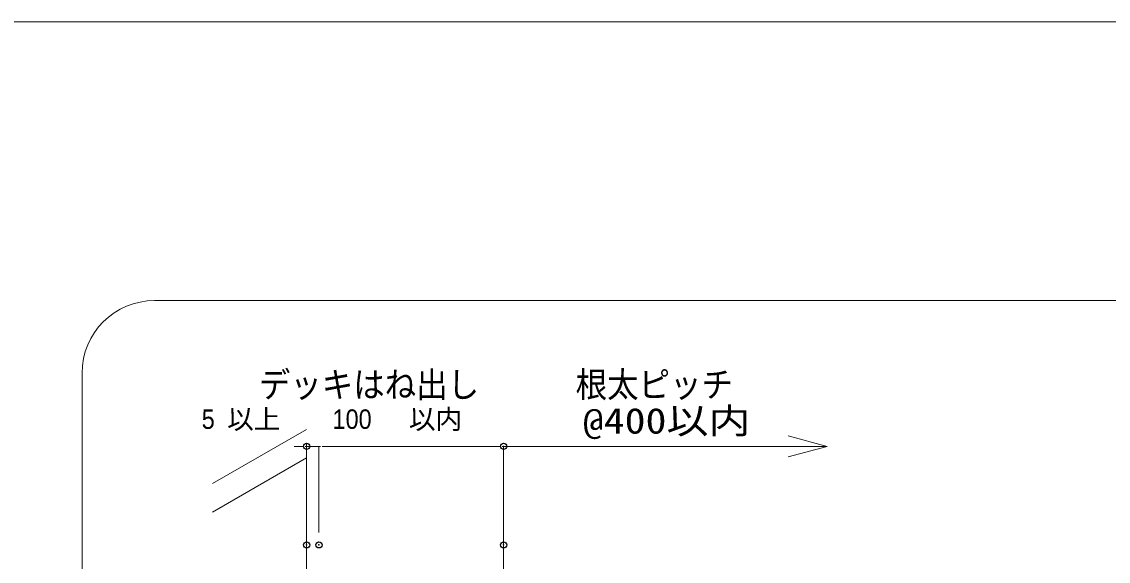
# Model space of a CAD drawing. Units: millimetres, scale not verified. Extents: x -4750 to 4750, y -3000 to 3000.
# Drawn here: x 3423.8 to 3865.1, y -1286.6 to -1067.5 of the extents above; entities that cross this region are included whole.
import ezdxf
from ezdxf.enums import TextEntityAlignment as Align

# ---------------------------------------------------------------- set-up
doc = ezdxf.new("R2010")
doc.units = ezdxf.units.MM
doc.header["$LTSCALE"] = 5
doc.header["$PDMODE"] = 32
doc.header["$PDSIZE"] = 2.5
doc.linetypes.add('CHAIN1', pattern=[8, 5, -1, 1, -1])
for name, color, linetype, lineweight in [('0-3_一般', 7, 'Continuous', 9), ('0-4_0', 7, 'Continuous', 9), ('0-5_図枠', 7, 'Continuous', 9), ('0-7_寸法', 7, 'Continuous', 9)]:
    doc.layers.add(name, color=color, linetype=linetype, lineweight=lineweight)
doc.layers.add('0-9_Defpoints', color=7, linetype='Continuous')
doc.styles.add('Osaka', font='')
doc.styles.add('ＭＳ ゴシック', font='')
doc.styles.get('Osaka').set_extended_font_data('Osaka')
doc.styles.get('ＭＳ ゴシック').set_extended_font_data('MS Gothic')

# ---------------------------------------------------------------- blocks, each defined once
blk = doc.blocks.new('_DOT')
at = {"layer": '0-4_0'}
for p, q in [((-10, 0), (-20, 0)), ((-5, 0), (5, 0))]:
    blk.add_line(p, q, dxfattribs=at)

msp = doc.modelspace()

# ---------------------------------------------------------------- linework, layer by layer
at = {"layer": '0-3_一般'}
for p, q in [((3477.757, -1180.712), (4264.807, -1180.712)), ((3448.282, -1527.321), (3448.282, -1210.187)), ((3539.495, -1364.766), (3539.495, -1238.712))]:
    msp.add_line(p, q, dxfattribs=at)
at = {"layer": '0-3_一般', "color": 134}
for p, q in [((3539.495, -1232.997), (3501.315, -1255.04)), ((3539.495, -1244.544), (3501.315, -1266.587))]:
    msp.add_line(p, q, dxfattribs=at)
at = {"layer": '0-3_一般', "linetype": 'CHAIN1'}
msp.add_line((3619.495, -1271.966), (3619.495, -1413.912), dxfattribs=at)
at = {"layer": '0-3_一般'}
msp.add_arc((3477.757, -1210.187), 29.475, 90, 180, dxfattribs=at)
at = {"layer": '0-5_図枠'}
msp.add_lwpolyline([(2500, -1067.501), (4500, -1067.501), (4500, -2367.501), (2500, -2367.501)], close=True, dxfattribs=at)
at = {"layer": '0-7_寸法'}
for p, q in [((3536.991, -1239.904), (3534.487, -1239.904)), ((3539.495, -1274.904), (3539.495, -1239.904)), ((3544.495, -1239.904), (3539.495, -1239.904)), ((3544.495, -1274.904), (3544.495, -1239.904)), ((3544.495, -1274.904), (3544.495, -1239.904)), ((3546.998, -1239.904), (3616.991, -1239.904)), ((3546.998, -1239.904), (3549.502, -1239.904)), ((3619.495, -1274.904), (3619.495, -1239.904)), ((3619.495, -1239.904), (3750.937, -1239.904))]:
    msp.add_line(p, q, dxfattribs=at)
msp.add_lwpolyline([(3735.062, -1235.65), (3750.937, -1239.904), (3735.062, -1244.158)], dxfattribs=at)
at = {"layer": '0-9_Defpoints'}
for p in [(3539.495, -1239.904), (3619.495, -1239.904), (3539.495, -1279.904), (3544.495, -1279.904), (3619.495, -1279.904)]:
    msp.add_point(p, dxfattribs=at)

# ---------------------------------------------------------------- block references
at = {"layer": '0-7_寸法', "xscale": 0.1251862, "yscale": 0.1251862}
for p in [(3539.495, -1239.904), (3619.495, -1239.904)]:
    msp.add_blockref('_DOT', p, dxfattribs=at)
at = {"layer": '0-7_寸法', "xscale": 0.1251862, "yscale": 0.1251862, "rotation": 180}
msp.add_blockref('_DOT', (3544.495, -1239.904), dxfattribs=at)
msp.add_blockref('_DOT', (3544.495, -1239.904), dxfattribs=at)

# ---------------------------------------------------------------- texts
at = {"layer": '0-7_寸法'}
for s, height, style, width, p in [('デッキはね出し', 10.41, 'ＭＳ ゴシック', 0.9, (3520.086, -1223.153)), ('根太ピッチ', 10.41, 'ＭＳ ゴシック', 0.9, (3648.753, -1223.113)), ('5', 7.918, 'Osaka', 0.9, (3496.874, -1235.192)), ('100', 7.918, 'Osaka', 0.9, (3549.999, -1235.192)), ('@400以内', 10.41, 'ＭＳ ゴシック', 1.2, (3651.642, -1237.853))]:
    msp.add_text(s, height=height, dxfattribs=dict(at, style=style, width=width)).set_placement(p, align=Align.BOTTOM_LEFT)
at = {"layer": '0-7_寸法', "style": 'Osaka'}
for s, p in [('以上', (3507.216, -1235.192)), ('以内', (3581.025, -1235.192))]:
    msp.add_text(s, height=7.918, dxfattribs=at).set_placement(p, align=Align.BOTTOM_LEFT)

doc.saveas('drawing.dxf')
